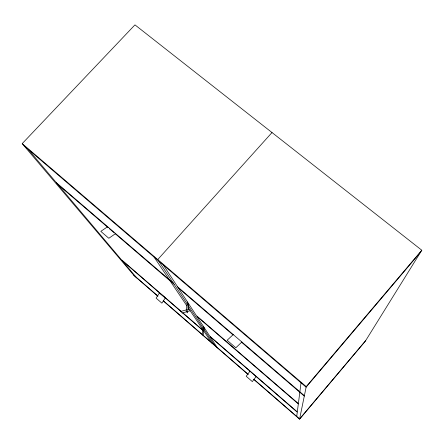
<?xml version="1.0" encoding="UTF-8"?>
<svg xmlns="http://www.w3.org/2000/svg" width="444" height="444" viewBox="0 0 444 444"><rect width="100%" height="100%" fill="white"/><g stroke="black" fill="none" stroke-linecap="round" stroke-linejoin="round"><path stroke-width="0.67" d="M296.703 416.633L297.275 412.165L210.167 336.752L217.427 347.885M301.021 382.822L298.368 403.585L196.337 315.556L163.381 265.046M203.352 326.307L202.27 334.055L203.169 335.331L204.234 327.661M187.485 301.992L186.169 311.083L187.424 312.865L188.717 303.879M253.935 379.548L299.583 419.13L306.232 386.607L421.8 250.233L134.959 24.87L22.2 143.623L134.132 275.646L157.626 296.02M421.8 250.233L365.334 341.159L299.583 419.13M249.972 371.217L246.187 376.262L252.325 381.59L256.138 376.551M365.656 340.642L299.617 418.947L253.779 379.198M420.812 251.82L306.116 387.179L24.104 145.865M272.006 132.54L157.737 259.568L214.696 345.515M241.875 342.008L235.836 347.78L227.128 340.271L233.222 334.576M115.612 233.583L108.83 238.278L100.805 231.357L107.626 226.729M186.552 309.812L180.891 311.399L182.09 313.026L190.182 310.761M187.812 309.462L189.072 309.107M22.2 143.623L306.232 386.607M56.41 182.739L173.399 283.205M177.561 286.78L304.379 395.682M57.887 184.488L108.203 227.705M109.246 228.605L113.964 232.656M115.013 233.555L174.17 284.365M178.305 287.917L233.011 334.904M241.425 342.135L304.284 396.126M181.28 311.494L121.151 259.446L28.366 149.517M182.85 312.854L203.241 330.503M181.124 311.61L121.928 260.367L136.73 277.9M182.695 312.97L204.173 331.568L211.966 343.145M133.472 274.875L157.964 296.109M163.176 300.627L248.013 374.198M163.375 301.01L248.202 374.57M154.079 257.087L187.168 306.282M187.929 307.415L203.763 330.958M298.329 403.912L297.302 411.927L209.784 336.169L196.853 316.35L298.329 403.912M159.446 292.94L156.105 298.135L161.899 303.163L165.268 297.98L159.446 292.94"/></g></svg>
